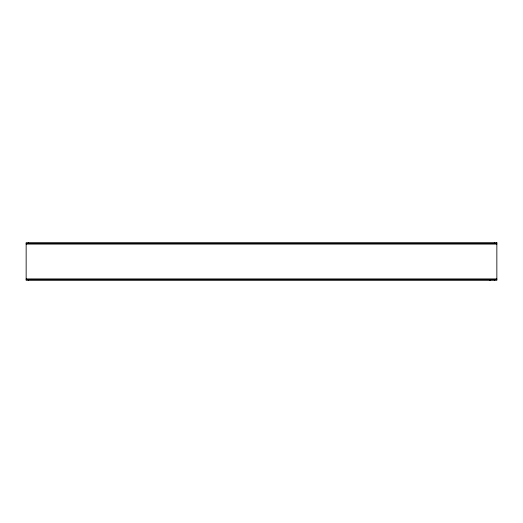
<?xml version="1.0" encoding="UTF-8"?>
<svg xmlns="http://www.w3.org/2000/svg" width="523" height="523" viewBox="0 0 523 523"><rect width="100%" height="100%" fill="white"/><g stroke="black" fill="none" stroke-linecap="round" stroke-linejoin="round"><path stroke-width="0.78" d="M26.15 243.613L496.85 243.613M26.15 244.084L496.85 244.084M26.15 278.916L496.85 278.916M26.15 279.387L496.85 279.387M494.497 242.672L494.497 243.613M494.497 279.387L494.497 280.328M490.397 279.857L490.397 280.328M489.476 279.857L489.476 280.328M28.504 242.672L28.504 243.613M28.504 279.387L28.504 280.328M496.85 242.672L26.15 242.672L26.15 280.328L496.85 280.328L496.85 242.672"/></g></svg>
